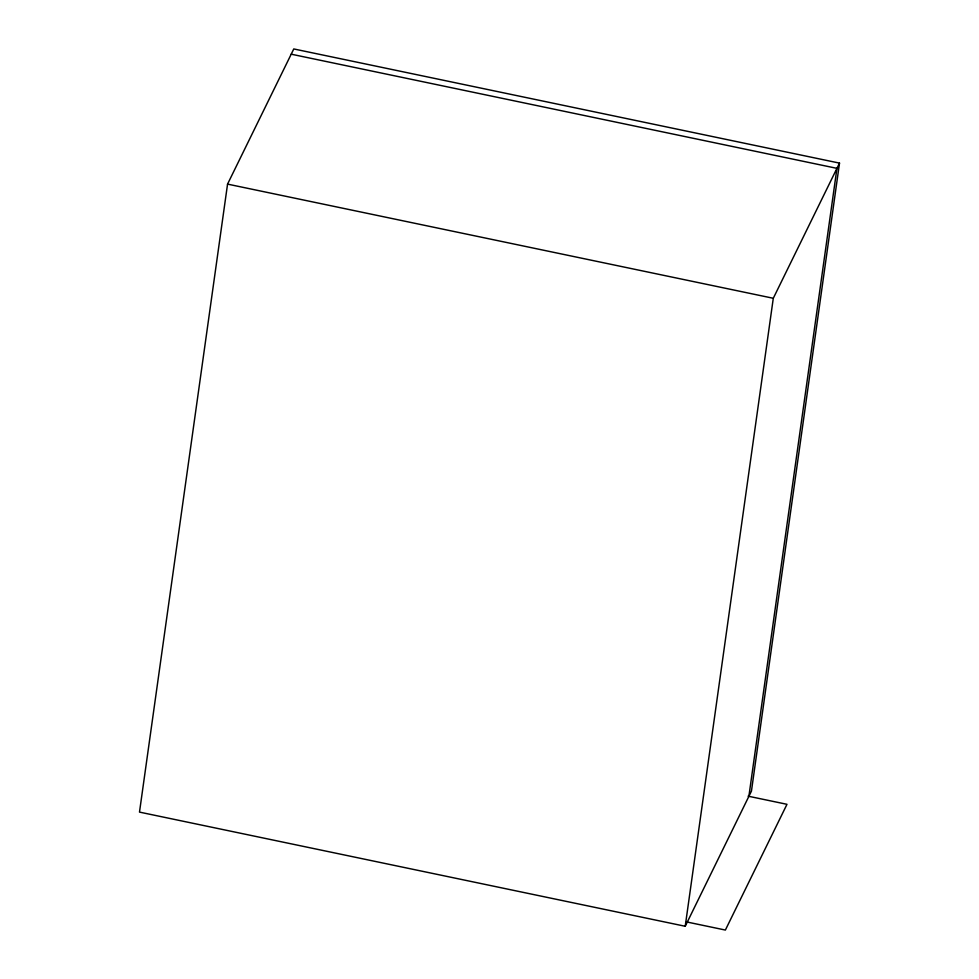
<?xml version="1.0" encoding="UTF-8"?>
<svg xmlns="http://www.w3.org/2000/svg" width="979" height="979" viewBox="0 0 979 979"><rect width="100%" height="100%" fill="white"/><g stroke="black" fill="none" stroke-linecap="round" stroke-linejoin="round"><path stroke-width="1.47" d="M227.556 184.113L139.495 812.105L685.227 926.269L751.444 791.105L839.505 163.114L293.773 48.95L227.556 184.113L773.288 298.277L839.505 163.114M685.227 926.269L773.288 298.277M748.886 796.343L836.935 168.351L291.204 54.188M748.091 796.172L786.981 804.31L725.378 930.05L686.499 921.912"/></g></svg>
